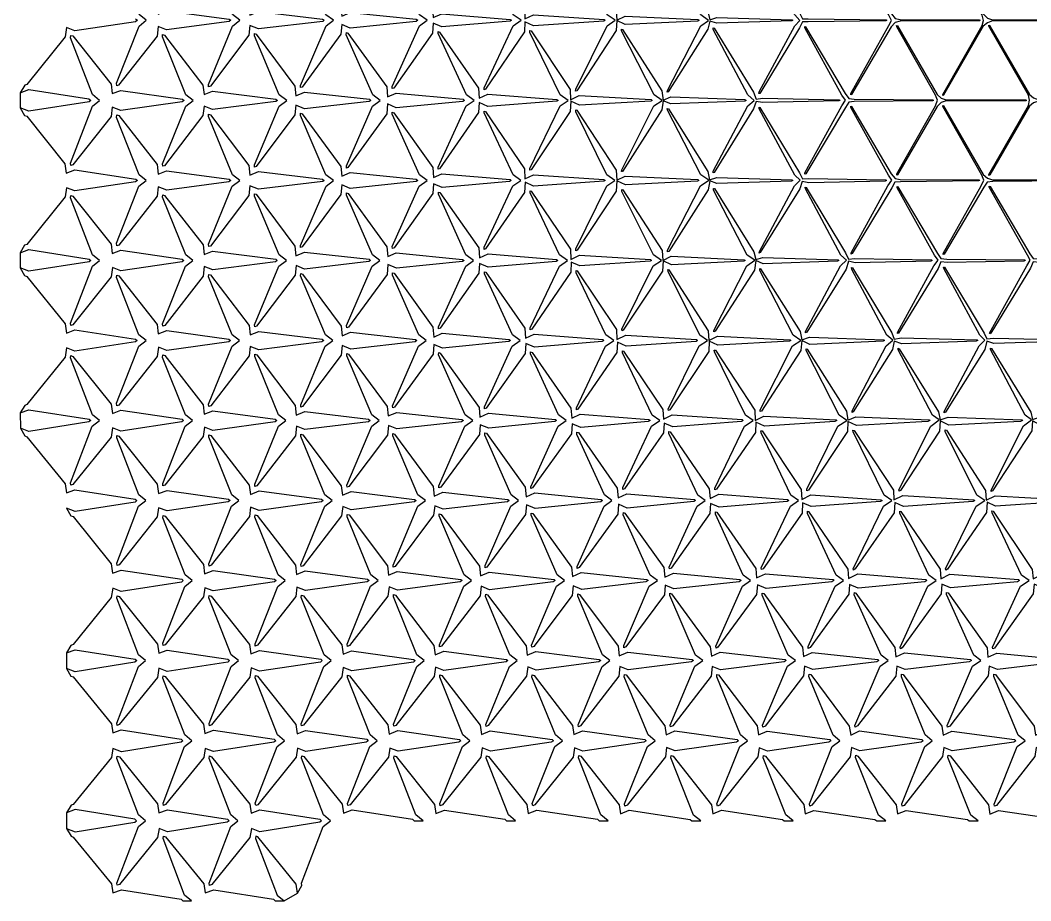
# Model space of a CAD drawing. Extents: x 41 to 151, y 0 to 191.
# Drawn here: x 41.3 to 96, y 0 to 47.6 of the extents above; entities that cross this region are included whole.
import ezdxf

# ---------------------------------------------------------------- set-up
doc = ezdxf.new("R2010")
doc.units = 0
doc.layers.add('DEFAULT', color=18, linetype='CONTINUOUS')

msp = doc.modelspace()

# ---------------------------------------------------------------- linework, layer by layer
at = {"layer": 'DEFAULT'}
for points in [[(73.588, 47.641), (74.034, 47.856), (77.976, 47.673), (78.04, 47.632), (77.977, 47.591), (74.033, 47.408), (73.587, 47.626), (73.543, 47.082), (71.418, 43.824), (71.358, 43.807), (71.363, 43.911), (73.056, 47.335), (73.502, 47.632), (73.058, 47.928), (71.362, 51.355), (71.359, 51.454), (71.422, 51.433), (73.546, 48.188)], [(78.614, 47.667), (78.99, 47.787), (83.062, 47.667), (83.119, 47.632), (83.063, 47.597), (78.99, 47.478), (78.613, 47.594), (78.507, 47.149), (76.373, 43.757), (76.319, 43.74), (76.325, 43.832), (78.139, 47.338), (78.548, 47.631), (78.138, 47.925), (76.325, 51.43), (76.32, 51.521), (76.375, 51.503), (78.509, 48.118)], [(83.633, 47.712), (83.947, 47.718), (88.147, 47.661), (88.199, 47.632), (88.152, 47.602), (83.945, 47.55), (83.633, 47.547), (83.463, 47.232), (81.318, 43.675), (81.277, 43.667), (81.287, 43.755), (83.22, 47.341), (83.497, 47.631), (83.219, 47.922), (81.287, 51.508), (81.279, 51.592), (81.323, 51.58), (83.468, 48.039)], [(88.645, 47.737), (88.92, 47.675), (93.2, 47.658), (93.248, 47.632), (93.207, 47.606), (88.917, 47.594), (88.643, 47.518), (88.433, 47.289), (86.281, 43.619), (86.241, 43.605), (86.247, 43.674), (88.305, 47.344), (88.451, 47.629), (88.301, 47.919), (86.249, 51.584), (86.247, 51.648), (86.292, 51.627), (88.443, 47.992)], [(93.642, 47.752), (93.914, 47.664), (98.213, 47.657), (98.262, 47.632), (98.222, 47.607), (93.909, 47.607), (93.641, 47.502), (93.416, 47.321), (91.26, 43.587), (91.22, 43.568), (91.223, 43.625), (93.357, 47.346), (93.425, 47.629), (93.351, 47.917), (91.226, 51.632), (91.226, 51.684), (91.272, 51.657), (93.426, 47.961)], [(48.762, 47.972), (49.22, 48.15), (52.607, 47.702), (52.697, 47.632), (52.605, 47.562), (49.221, 47.112), (48.762, 47.291), (48.701, 46.78), (46.623, 44.122), (46.521, 44.091), (46.511, 44.224), (47.731, 47.321), (48.122, 47.632), (47.733, 47.942), (46.51, 51.041), (46.521, 51.173), (46.624, 51.141), (48.701, 48.484)], [(53.731, 47.918), (54.192, 48.106), (57.662, 47.697), (57.753, 47.632), (57.67, 47.567), (54.188, 47.163), (53.729, 47.35), (53.675, 46.829), (51.59, 44.074), (51.494, 44.043), (51.485, 44.168), (52.788, 47.324), (53.189, 47.632), (52.789, 47.939), (51.485, 51.096), (51.494, 51.221), (51.59, 51.188), (53.676, 48.436)], [(58.696, 47.856), (59.157, 48.051), (62.731, 47.691), (62.812, 47.632), (62.728, 47.572), (59.159, 47.209), (58.696, 47.407), (58.648, 46.88), (56.554, 44.023), (56.464, 43.992), (56.458, 44.109), (57.849, 47.326), (58.255, 47.632), (57.841, 47.937), (56.461, 51.147), (56.467, 51.267), (56.556, 51.237), (58.65, 48.386)], [(63.655, 47.786), (64.119, 47.991), (67.807, 47.685), (67.883, 47.632), (67.805, 47.578), (64.12, 47.271), (63.655, 47.478), (63.617, 46.941), (61.513, 43.964), (61.434, 43.939), (61.433, 44.057), (62.903, 47.329), (63.325, 47.632), (62.907, 47.934), (61.432, 51.21), (61.434, 51.324), (61.515, 51.297), (63.618, 48.325)], [(68.61, 47.708), (69.076, 47.923), (72.892, 47.679), (72.961, 47.632), (72.889, 47.585), (69.078, 47.338), (68.611, 47.554), (68.584, 47.004), (66.47, 43.901), (66.399, 43.878), (66.4, 43.987), (67.976, 47.332), (68.409, 47.632), (67.978, 47.931), (66.399, 51.278), (66.398, 51.386), (66.47, 51.362), (68.584, 48.259)], [(71.085, 43.335), (71.554, 43.557), (75.437, 43.345), (75.498, 43.302), (75.425, 43.257), (71.56, 43.037), (71.092, 43.256), (71.069, 42.701), (68.952, 39.544), (68.882, 39.52), (68.884, 39.624), (70.511, 43.003), (70.95, 43.302), (70.513, 43.6), (68.883, 46.981), (68.879, 47.089), (68.945, 47.069), (71.064, 43.892)], [(76.1, 43.317), (76.513, 43.492), (80.518, 43.34), (80.577, 43.302), (80.515, 43.263), (76.514, 43.109), (76.098, 43.285), (76.025, 42.786), (73.895, 39.46), (73.84, 39.446), (73.848, 39.548), (75.59, 43.006), (76.047, 43.302), (75.601, 43.596), (73.842, 47.065), (73.838, 47.161), (73.896, 47.142), (76.025, 43.818)], [(81.129, 43.361), (81.463, 43.413), (85.616, 43.333), (85.665, 43.302), (85.609, 43.27), (81.466, 43.185), (81.128, 43.245), (80.99, 42.851), (78.852, 39.396), (78.801, 39.38), (78.808, 39.468), (80.675, 43.009), (81.023, 43.303), (80.678, 43.593), (78.807, 47.138), (78.799, 47.227), (78.848, 47.213), (80.987, 43.746)], [(86.139, 43.402), (86.429, 43.358), (90.683, 43.329), (90.725, 43.302), (90.673, 43.274), (86.434, 43.236), (86.138, 43.208), (85.955, 42.918), (83.807, 39.329), (83.762, 39.311), (83.766, 39.383), (85.764, 43.013), (85.97, 43.305), (85.771, 43.59), (83.763, 47.226), (83.756, 47.302), (83.798, 47.288), (85.947, 43.671)], [(91.144, 43.425), (91.41, 43.328), (95.721, 43.327), (95.761, 43.302), (95.714, 43.276), (91.413, 43.27), (91.143, 43.182), (90.928, 42.969), (88.774, 39.279), (88.733, 39.262), (88.738, 39.326), (90.825, 43.015), (90.937, 43.306), (90.835, 43.588), (88.733, 47.287), (88.728, 47.35), (88.768, 47.334), (90.923, 43.625)], [(96.135, 43.431), (96.415, 43.336), (100.711, 43.327), (100.75, 43.302), (100.701, 43.275), (96.42, 43.259), (96.133, 43.176), (95.921, 42.982), (93.766, 39.266), (93.72, 39.239), (93.72, 39.289), (95.864, 43.016), (95.918, 43.304), (95.871, 43.586), (93.716, 47.321), (93.716, 47.371), (93.759, 47.347), (95.916, 43.611)], [(46.279, 43.671), (46.736, 43.844), (50.076, 43.374), (50.166, 43.302), (50.07, 43.228), (46.739, 42.754), (46.28, 42.93), (46.213, 42.426), (44.14, 39.816), (44.033, 39.78), (44.019, 39.911), (45.214, 42.991), (45.597, 43.302), (45.208, 43.613), (44.021, 46.687), (44.035, 46.819), (44.142, 46.785), (46.214, 44.179)], [(51.246, 43.615), (51.706, 43.798), (55.134, 43.369), (55.223, 43.302), (55.133, 43.234), (51.707, 42.804), (51.246, 42.989), (51.187, 42.476), (49.105, 39.766), (49.008, 39.738), (49, 39.87), (50.255, 42.992), (50.653, 43.302), (50.261, 43.61), (48.998, 46.739), (49.007, 46.867), (49.107, 46.835), (51.188, 44.129)], [(56.212, 43.554), (56.675, 43.749), (60.196, 43.364), (60.277, 43.302), (60.187, 43.239), (56.68, 42.846), (56.218, 43.039), (56.165, 42.518), (54.076, 39.725), (53.982, 39.692), (53.974, 39.813), (55.314, 42.995), (55.72, 43.302), (55.316, 43.608), (53.973, 46.791), (53.979, 46.917), (54.069, 46.888), (56.16, 44.075)], [(61.176, 43.492), (61.639, 43.691), (65.269, 43.358), (65.345, 43.302), (65.26, 43.245), (61.643, 42.905), (61.177, 43.108), (61.134, 42.578), (59.035, 39.665), (58.952, 39.641), (58.951, 39.764), (60.365, 42.997), (60.783, 43.302), (60.374, 43.606), (58.947, 46.848), (58.951, 46.965), (59.036, 46.936), (61.135, 44.027)], [(66.134, 43.419), (66.601, 43.631), (70.344, 43.352), (70.417, 43.302), (70.342, 43.251), (66.602, 42.97), (66.134, 43.184), (66.1, 42.644), (63.991, 39.601), (63.917, 39.58), (63.919, 39.697), (65.434, 43), (65.864, 43.302), (65.442, 43.603), (63.916, 46.913), (63.916, 47.025), (63.992, 47), (66.101, 43.962)], [(63.656, 39.128), (64.119, 39.33), (67.808, 39.025), (67.871, 38.971), (67.777, 38.916), (64.134, 38.589), (63.669, 38.792), (63.628, 38.258), (61.528, 35.325), (61.442, 35.293), (61.436, 35.403), (62.896, 38.668), (63.32, 38.971), (62.905, 39.274), (61.432, 42.548), (61.435, 42.661), (61.518, 42.633), (63.62, 39.669)], [(68.615, 39.056), (69.084, 39.275), (72.877, 39.019), (72.947, 38.971), (72.874, 38.923), (69.085, 38.666), (68.623, 38.873), (68.596, 38.319), (66.487, 35.265), (66.412, 35.24), (66.412, 35.352), (67.95, 38.67), (68.395, 38.971), (67.979, 39.271), (66.398, 42.619), (66.398, 42.725), (66.472, 42.7), (68.585, 39.601)], [(73.591, 38.983), (74.033, 39.193), (77.978, 39.012), (78.029, 38.971), (77.951, 38.929), (74.047, 38.727), (73.58, 38.949), (73.559, 38.391), (71.438, 35.194), (71.369, 35.167), (71.37, 35.264), (73.042, 38.674), (73.486, 38.971), (73.044, 39.269), (71.369, 42.681), (71.363, 42.786), (71.425, 42.769), (73.548, 39.531)], [(78.61, 39.007), (78.994, 39.131), (83.056, 39.007), (83.104, 38.971), (83.036, 38.935), (79.004, 38.796), (78.611, 38.957), (78.526, 38.453), (76.397, 35.133), (76.335, 35.107), (76.336, 35.195), (78.114, 38.677), (78.556, 38.987), (78.14, 39.265), (76.324, 42.772), (76.319, 42.862), (76.374, 42.844), (78.508, 39.456)], [(83.627, 39.053), (83.953, 39.067), (88.135, 39.002), (88.171, 38.971), (88.102, 38.939), (83.97, 38.849), (83.623, 38.914), (83.489, 38.523), (81.35, 35.063), (81.296, 35.04), (81.299, 35.119), (83.195, 38.68), (83.506, 38.981), (83.213, 39.262), (81.29, 42.842), (81.28, 42.931), (81.322, 42.922), (83.466, 39.377)], [(88.64, 39.081), (88.923, 39.018), (93.196, 38.998), (93.22, 38.971), (93.15, 38.942), (88.946, 38.888), (88.63, 38.883), (88.46, 38.578), (86.314, 35.009), (86.266, 34.988), (86.269, 35.059), (88.258, 38.682), (88.466, 38.986), (88.289, 39.259), (86.255, 42.914), (86.247, 42.987), (86.287, 42.975), (88.438, 39.323)], [(93.637, 39.098), (93.915, 39.006), (98.211, 38.997), (98.237, 38.971), (98.171, 38.943), (93.935, 38.905), (93.632, 38.868), (93.444, 38.608), (91.294, 34.98), (91.247, 34.955), (91.248, 35.016), (93.303, 38.684), (93.439, 38.991), (93.347, 39.257), (91.228, 42.968), (91.224, 43.028), (91.264, 43.01), (93.42, 39.288)], [(48.763, 39.314), (49.22, 39.489), (52.608, 39.041), (52.69, 38.971), (52.591, 38.9), (49.228, 38.44), (48.768, 38.62), (48.704, 38.114), (46.627, 35.468), (46.525, 35.436), (46.514, 35.569), (47.726, 38.661), (48.119, 38.971), (47.733, 39.282), (46.51, 42.382), (46.522, 42.511), (46.627, 42.476), (48.703, 39.828)], [(53.732, 39.26), (54.195, 39.449), (57.658, 39.037), (57.75, 38.971), (57.668, 38.907), (54.189, 38.502), (53.731, 38.684), (53.679, 38.161), (51.595, 35.421), (51.499, 35.392), (51.492, 35.521), (52.774, 38.663), (53.181, 38.971), (52.79, 39.279), (51.484, 42.437), (51.493, 42.561), (51.591, 42.528), (53.676, 39.775)], [(58.698, 39.2), (59.158, 39.392), (62.73, 39.031), (62.808, 38.971), (62.721, 38.911), (59.163, 38.543), (58.701, 38.737), (58.654, 38.21), (56.561, 35.373), (56.467, 35.337), (56.459, 35.451), (57.847, 38.666), (58.252, 38.971), (57.838, 39.277), (56.463, 42.483), (56.469, 42.603), (56.56, 42.572), (58.653, 39.731)], [(61.185, 34.848), (61.652, 35.052), (65.242, 34.7), (65.322, 34.641), (65.238, 34.583), (61.654, 34.227), (61.194, 34.418), (61.151, 33.885), (59.058, 31.038), (58.967, 31.005), (58.96, 31.123), (60.345, 34.336), (60.765, 34.641), (60.363, 34.946), (58.952, 38.177), (58.955, 38.297), (59.04, 38.27), (61.138, 35.372)], [(66.149, 34.786), (66.615, 34.994), (70.315, 34.694), (70.388, 34.641), (70.307, 34.588), (66.619, 34.282), (66.156, 34.485), (66.12, 33.945), (64.017, 30.979), (63.933, 30.947), (63.929, 31.057), (65.413, 34.339), (65.837, 34.641), (65.417, 34.944), (63.927, 38.229), (63.929, 38.343), (64.008, 38.316), (66.113, 35.325)], [(71.099, 34.699), (71.572, 34.925), (75.401, 34.688), (75.463, 34.641), (75.385, 34.594), (71.58, 34.345), (71.116, 34.554), (71.09, 34.001), (68.979, 30.923), (68.902, 30.893), (68.899, 30.995), (70.478, 34.341), (70.915, 34.641), (70.486, 34.941), (68.895, 38.295), (68.889, 38.411), (68.953, 38.397), (71.07, 35.244)], [(76.082, 34.643), (76.535, 34.866), (80.474, 34.682), (80.532, 34.641), (80.46, 34.599), (76.542, 34.404), (76.085, 34.62), (76.057, 34.064), (73.936, 30.861), (73.866, 30.831), (73.865, 30.924), (75.552, 34.344), (76.005, 34.641), (75.567, 34.938), (73.858, 38.372), (73.852, 38.476), (73.91, 38.46), (76.037, 35.18)], [(81.106, 34.688), (81.492, 34.799), (85.558, 34.677), (85.599, 34.641), (85.523, 34.604), (81.51, 34.455), (81.108, 34.635), (81.033, 34.111), (78.905, 30.815), (78.836, 30.779), (78.832, 30.857), (80.623, 34.347), (81.054, 34.649), (80.636, 34.935), (78.826, 38.439), (78.815, 38.539), (78.863, 38.531), (80.999, 35.108)], [(86.122, 34.72), (86.46, 34.747), (90.623, 34.672), (90.658, 34.641), (90.588, 34.608), (86.477, 34.507), (86.123, 34.597), (86.001, 34.171), (83.865, 30.755), (83.805, 30.726), (83.805, 30.8), (85.682, 34.35), (86.009, 34.659), (85.716, 34.932), (83.789, 38.514), (83.781, 38.599), (83.826, 38.586), (85.969, 35.052)], [(91.128, 34.741), (91.441, 34.718), (95.658, 34.67), (95.689, 34.641), (95.619, 34.61), (91.461, 34.533), (91.126, 34.573), (90.979, 34.212), (88.838, 30.714), (88.779, 30.681), (88.776, 30.742), (90.744, 34.352), (90.973, 34.657), (90.777, 34.929), (88.76, 38.572), (88.755, 38.643), (88.799, 38.626), (90.948, 35.012)], [(96.118, 34.75), (96.447, 34.726), (100.648, 34.671), (100.681, 34.641), (100.611, 34.609), (96.466, 34.526), (96.118, 34.568), (95.974, 34.221), (93.832, 30.705), (93.769, 30.664), (93.762, 30.713), (95.774, 34.353), (95.956, 34.658), (95.811, 34.928), (93.744, 38.604), (93.742, 38.666), (93.788, 38.643), (95.939, 34.995)], [(46.283, 35.017), (46.739, 35.189), (50.069, 34.714), (50.159, 34.641), (50.061, 34.567), (46.743, 34.087), (46.285, 34.261), (46.217, 33.758), (44.145, 31.163), (44.036, 31.125), (44.02, 31.254), (45.21, 34.33), (45.597, 34.641), (45.211, 34.952), (44.02, 38.029), (44.035, 38.158), (44.145, 38.12), (46.217, 35.524)], [(51.253, 34.965), (51.711, 35.144), (55.126, 34.709), (55.212, 34.641), (55.119, 34.573), (51.714, 34.133), (51.256, 34.311), (51.197, 33.797), (49.118, 31.125), (49.016, 31.09), (49.004, 31.218), (50.247, 34.332), (50.644, 34.641), (50.255, 34.951), (49.001, 38.072), (49.012, 38.198), (49.115, 38.162), (51.194, 35.481)], [(56.215, 34.9), (56.681, 35.098), (60.185, 34.704), (60.261, 34.641), (60.165, 34.576), (56.691, 34.169), (56.228, 34.36), (56.172, 33.844), (54.086, 31.078), (53.989, 31.044), (53.979, 31.165), (55.301, 34.334), (55.707, 34.641), (55.308, 34.948), (53.977, 38.123), (53.981, 38.252), (54.071, 38.226), (56.161, 35.416)], [(58.714, 30.569), (59.178, 30.763), (62.69, 30.374), (62.77, 30.311), (62.679, 30.247), (59.184, 29.85), (58.723, 30.038), (58.671, 29.517), (56.584, 26.745), (56.487, 26.71), (56.477, 26.829), (57.807, 30.004), (58.22, 30.311), (57.822, 30.617), (56.47, 33.807), (56.478, 33.927), (56.572, 33.894), (58.662, 31.088)], [(63.675, 30.5), (64.142, 30.706), (67.762, 30.368), (67.835, 30.311), (67.745, 30.253), (64.15, 29.903), (63.689, 30.097), (63.646, 29.564), (61.551, 26.698), (61.461, 26.665), (61.454, 26.781), (62.857, 30.006), (63.276, 30.311), (62.868, 30.616), (61.449, 33.852), (61.45, 33.976), (61.531, 33.954), (63.63, 31.028)], [(68.637, 30.435), (69.108, 30.653), (72.829, 30.363), (72.888, 30.311), (72.795, 30.257), (69.126, 29.942), (68.66, 30.147), (68.621, 29.611), (66.519, 26.652), (66.432, 26.616), (66.426, 26.721), (67.92, 30.009), (68.352, 30.311), (67.936, 30.613), (66.418, 33.917), (66.417, 34.033), (66.491, 34.011), (68.6, 30.97)], [(73.595, 30.362), (74.07, 30.592), (77.905, 30.357), (77.96, 30.311), (77.874, 30.263), (74.085, 30.006), (73.62, 30.217), (73.592, 29.667), (71.481, 26.597), (71.405, 26.569), (71.404, 26.676), (72.966, 30.011), (73.416, 30.311), (72.999, 30.61), (71.389, 33.978), (71.384, 34.091), (71.447, 34.075), (73.566, 30.905)], [(78.57, 30.317), (79.042, 30.548), (82.96, 30.353), (83.011, 30.311), (82.93, 30.267), (79.057, 30.05), (78.591, 30.268), (78.569, 29.71), (76.452, 26.554), (76.375, 26.517), (76.37, 26.604), (78.041, 30.014), (78.501, 30.311), (78.07, 30.607), (76.357, 34.046), (76.349, 34.151), (76.405, 34.138), (78.533, 30.842)], [(83.594, 30.351), (84.006, 30.49), (88.032, 30.348), (88.073, 30.311), (87.992, 30.271), (84.026, 30.1), (83.591, 30.308), (83.535, 29.776), (81.408, 26.489), (81.344, 26.463), (81.346, 26.554), (83.094, 30.016), (83.552, 30.318), (83.123, 30.605), (81.332, 34.096), (81.322, 34.198), (81.37, 34.19), (83.505, 30.789)], [(88.603, 30.383), (88.981, 30.451), (93.081, 30.345), (93.114, 30.311), (93.033, 30.274), (89.005, 30.133), (88.599, 30.279), (88.512, 29.82), (86.379, 26.446), (86.318, 26.418), (86.318, 26.498), (88.153, 30.018), (88.526, 30.332), (88.191, 30.603), (86.301, 34.16), (86.29, 34.252), (86.334, 34.244), (88.476, 30.734)], [(93.601, 30.398), (93.975, 30.442), (98.091, 30.344), (98.126, 30.311), (98.048, 30.275), (93.997, 30.145), (93.604, 30.271), (93.505, 29.833), (91.37, 26.433), (91.305, 26.395), (91.3, 26.461), (93.192, 30.02), (93.5, 30.335), (93.237, 30.601), (91.279, 34.204), (91.272, 34.284), (91.316, 34.27), (93.462, 30.708)], [(48.772, 30.669), (49.231, 30.847), (52.585, 30.383), (52.676, 30.311), (52.582, 30.239), (49.233, 29.773), (48.775, 29.949), (48.71, 29.441), (46.636, 26.82), (46.53, 26.785), (46.517, 26.915), (47.719, 30), (48.111, 30.311), (47.726, 30.622), (46.514, 33.714), (46.526, 33.843), (46.632, 33.808), (48.707, 31.175)], [(53.741, 30.614), (54.203, 30.802), (57.642, 30.378), (57.723, 30.311), (57.626, 30.243), (54.211, 29.808), (53.75, 29.992), (53.69, 29.48), (51.609, 26.782), (51.507, 26.745), (51.495, 26.869), (52.767, 30.002), (53.164, 30.311), (52.769, 30.62), (51.494, 33.756), (51.502, 33.886), (51.599, 33.856), (53.682, 31.127)], [(56.238, 26.279), (56.701, 26.469), (60.145, 26.048), (60.23, 25.981), (60.138, 25.914), (56.704, 25.488), (56.245, 25.67), (56.188, 25.154), (54.106, 22.447), (54.004, 22.41), (53.992, 22.531), (55.274, 25.673), (55.677, 25.981), (55.284, 26.289), (53.987, 29.44), (53.997, 29.564), (54.095, 29.531), (56.179, 26.791)], [(61.208, 26.227), (61.672, 26.424), (65.202, 26.043), (65.28, 25.981), (65.187, 25.918), (61.68, 25.526), (61.221, 25.712), (61.171, 25.187), (59.084, 22.415), (58.984, 22.375), (58.971, 22.488), (60.319, 25.675), (60.728, 25.981), (60.325, 26.287), (58.969, 29.48), (58.974, 29.604), (59.064, 29.575), (61.156, 26.747)], [(66.174, 26.168), (66.644, 26.379), (70.258, 26.038), (70.328, 25.981), (70.234, 25.922), (66.656, 25.564), (66.196, 25.756), (66.151, 25.225), (64.058, 22.378), (63.962, 22.336), (63.951, 22.443), (65.365, 25.677), (65.787, 25.981), (65.379, 26.285), (63.944, 29.532), (63.945, 29.654), (64.026, 29.63), (66.127, 26.691)], [(71.142, 26.113), (71.61, 26.326), (75.325, 26.033), (75.382, 25.981), (75.285, 25.926), (71.63, 25.604), (71.169, 25.802), (71.131, 25.263), (69.031, 22.34), (68.94, 22.299), (68.93, 22.4), (70.409, 25.678), (70.843, 25.981), (70.432, 26.283), (68.92, 29.583), (68.921, 29.696), (68.998, 29.67), (71.105, 26.65)], [(76.106, 26.051), (76.584, 26.285), (80.376, 26.029), (80.425, 25.981), (80.326, 25.929), (76.61, 25.637), (76.143, 25.847), (76.107, 25.308), (74.001, 22.295), (73.916, 22.257), (73.909, 22.355), (75.457, 25.68), (75.908, 25.981), (75.495, 26.28), (73.891, 29.644), (73.887, 29.755), (73.953, 29.736), (76.07, 26.584)], [(81.075, 25.99), (81.545, 26.222), (85.455, 26.023), (85.488, 25.981), (85.386, 25.934), (81.579, 25.685), (81.116, 25.894), (81.09, 25.34), (78.979, 22.263), (78.897, 22.225), (78.891, 22.317), (80.496, 25.682), (80.959, 25.981), (80.544, 26.278), (78.869, 29.69), (78.862, 29.797), (78.922, 29.782), (81.046, 26.537)], [(86.089, 26.005), (86.518, 26.18), (90.507, 26.02), (90.528, 25.981), (90.419, 25.936), (86.562, 25.712), (86.093, 25.933), (86.069, 25.381), (83.951, 22.223), (83.872, 22.182), (83.865, 22.263), (85.552, 25.684), (86.029, 25.985), (85.618, 26.275), (83.835, 29.761), (83.83, 29.854), (83.887, 29.834), (86.018, 26.485)], [(91.086, 26.026), (91.51, 26.168), (95.522, 26.019), (95.541, 25.981), (95.433, 25.937), (91.556, 25.723), (91.08, 25.956), (91.054, 25.409), (88.932, 22.195), (88.857, 22.155), (88.85, 22.233), (90.584, 25.685), (91.031, 26.013), (90.667, 26.273), (88.812, 29.808), (88.809, 29.891), (88.864, 29.868), (91, 26.451)], [(96.077, 26.034), (96.514, 26.173), (100.515, 26.019), (100.535, 25.981), (100.427, 25.937), (96.558, 25.718), (96.078, 25.959), (96.048, 25.42), (93.925, 22.184), (93.851, 22.144), (93.844, 22.221), (95.597, 25.686), (96.034, 26.021), (95.682, 26.273), (93.805, 29.822), (93.802, 29.903), (93.856, 29.881), (95.994, 26.438)], [(46.289, 26.368), (46.747, 26.541), (50.054, 26.056), (50.143, 25.981), (50.043, 25.905), (46.752, 25.412), (46.295, 25.584), (46.224, 25.084), (44.155, 22.517), (44.042, 22.476), (44.024, 22.602), (45.201, 25.669), (45.59, 25.981), (45.209, 26.292), (44.021, 29.367), (44.038, 29.494), (44.149, 29.454), (46.22, 26.87)], [(51.262, 26.321), (51.724, 26.504), (55.1, 26.051), (55.187, 25.981), (55.09, 25.91), (51.729, 25.45), (51.27, 25.627), (51.206, 25.118), (49.131, 22.483), (49.025, 22.446), (49.012, 22.575), (50.23, 25.671), (50.626, 25.981), (50.24, 26.291), (49.007, 29.397), (49.018, 29.528), (49.12, 29.495), (51.198, 26.828)], [(48.783, 22.028), (49.243, 22.204), (52.563, 21.725), (52.652, 21.651), (52.554, 21.576), (49.247, 21.091), (48.788, 21.266), (48.718, 20.766), (46.647, 18.174), (46.537, 18.137), (46.522, 18.267), (47.706, 21.34), (48.094, 21.651), (47.71, 21.962), (46.521, 25.038), (46.535, 25.169), (46.643, 25.133), (48.715, 22.53)], [(53.758, 21.985), (54.221, 22.17), (57.606, 21.721), (57.691, 21.651), (57.595, 21.58), (54.226, 21.123), (53.768, 21.301), (53.704, 20.792), (51.629, 18.149), (51.521, 18.11), (51.507, 18.234), (52.74, 21.341), (53.136, 21.651), (52.748, 21.96), (51.503, 25.075), (51.514, 25.205), (51.615, 25.172), (53.694, 22.491)], [(58.734, 21.943), (59.201, 22.139), (62.645, 21.717), (62.727, 21.651), (62.631, 21.583), (59.208, 21.152), (58.749, 21.333), (58.691, 20.818), (56.61, 18.123), (56.505, 18.081), (56.49, 18.197), (57.778, 21.343), (58.183, 21.651), (57.789, 21.959), (56.485, 25.115), (56.493, 25.242), (56.588, 25.211), (58.674, 22.451)], [(63.708, 21.898), (64.178, 22.103), (67.69, 21.714), (67.764, 21.651), (67.665, 21.586), (64.191, 21.178), (63.728, 21.371), (63.671, 20.856), (61.584, 18.086), (61.486, 18.048), (61.475, 18.164), (62.812, 21.344), (63.224, 21.651), (62.825, 21.957), (61.469, 25.15), (61.472, 25.277), (61.56, 25.252), (63.652, 22.41)], [(68.683, 21.854), (69.155, 22.066), (72.736, 21.71), (72.81, 21.651), (72.719, 21.591), (69.164, 21.222), (68.7, 21.418), (68.652, 20.893), (66.559, 18.049), (66.467, 18.016), (66.46, 18.134), (67.844, 21.345), (68.268, 21.651), (67.868, 21.955), (66.449, 25.192), (66.451, 25.314), (66.533, 25.291), (68.632, 22.371)], [(73.654, 21.804), (74.128, 22.024), (77.79, 21.706), (77.851, 21.651), (77.753, 21.593), (74.147, 21.248), (73.683, 21.448), (73.639, 20.918), (71.542, 18.025), (71.448, 17.982), (71.437, 18.084), (72.895, 21.348), (73.323, 21.651), (72.911, 21.953), (71.429, 25.233), (71.428, 25.353), (71.504, 25.332), (73.61, 22.328)], [(78.632, 21.766), (79.108, 21.993), (82.829, 21.703), (82.894, 21.651), (82.807, 21.598), (79.119, 21.292), (78.66, 21.488), (78.626, 20.943), (76.525, 18), (76.433, 17.957), (76.422, 18.054), (77.927, 21.349), (78.371, 21.651), (77.962, 21.951), (76.406, 25.282), (76.406, 25.391), (76.481, 25.366), (78.592, 22.294)], [(83.603, 21.715), (84.084, 21.954), (87.877, 21.699), (87.939, 21.651), (87.855, 21.601), (84.095, 21.33), (83.635, 21.531), (83.608, 20.977), (81.501, 17.966), (81.411, 17.918), (81.399, 18.004), (82.978, 21.351), (83.422, 21.651), (82.998, 21.95), (81.39, 25.317), (81.383, 25.431), (81.447, 25.416), (83.565, 22.244)], [(88.584, 21.683), (89.067, 21.927), (92.911, 21.696), (92.958, 21.651), (92.862, 21.602), (89.091, 21.336), (88.629, 21.541), (88.601, 20.99), (86.493, 17.953), (86.396, 17.893), (86.378, 17.961), (88.023, 21.353), (88.475, 21.651), (88.045, 21.948), (86.368, 25.361), (86.364, 25.464), (86.428, 25.444), (88.551, 22.216)], [(93.577, 21.67), (94.06, 21.916), (97.924, 21.695), (97.971, 21.651), (97.879, 21.603), (94.083, 21.35), (93.62, 21.557), (93.594, 21.003), (91.483, 17.94), (91.391, 17.884), (91.375, 17.955), (93.03, 21.353), (93.498, 21.651), (93.077, 21.947), (91.354, 25.392), (91.353, 25.483), (91.42, 25.455), (93.545, 22.204)], [(51.279, 17.69), (51.74, 17.87), (55.067, 17.394), (55.157, 17.321), (55.059, 17.247), (51.745, 16.764), (51.287, 16.938), (51.218, 16.435), (49.147, 13.845), (49.036, 13.805), (49.02, 13.932), (50.212, 17.01), (50.605, 17.321), (50.223, 17.631), (49.015, 20.721), (49.029, 20.849), (49.136, 20.812), (51.21, 18.191)], [(56.259, 17.656), (56.724, 17.845), (60.099, 17.391), (60.18, 17.321), (60.077, 17.248), (56.735, 16.779), (56.274, 16.959), (56.207, 16.457), (54.132, 13.823), (54.022, 13.78), (54.005, 13.9), (55.244, 17.011), (55.642, 17.321), (55.253, 17.63), (54.001, 20.749), (54.012, 20.878), (54.113, 20.845), (56.193, 18.157)], [(61.237, 17.617), (61.702, 17.81), (65.144, 17.387), (65.219, 17.321), (65.116, 17.252), (61.716, 16.81), (61.257, 16.99), (61.196, 16.478), (59.117, 13.803), (59.012, 13.763), (58.997, 13.883), (60.262, 17.012), (60.669, 17.321), (60.282, 17.629), (58.988, 20.778), (58.996, 20.906), (59.092, 20.875), (61.177, 18.127)], [(66.215, 17.58), (66.679, 17.775), (70.188, 17.384), (70.251, 17.321), (70.141, 17.254), (66.703, 16.83), (66.241, 17.017), (66.183, 16.503), (64.1, 13.778), (63.995, 13.735), (63.981, 13.848), (65.298, 17.013), (65.715, 17.321), (65.324, 17.627), (63.969, 20.819), (63.978, 20.937), (64.073, 20.903), (66.162, 18.099)], [(71.192, 17.54), (71.664, 17.751), (75.218, 17.381), (75.276, 17.321), (75.163, 17.256), (71.692, 16.847), (71.229, 17.037), (71.173, 16.521), (69.087, 13.76), (68.984, 13.716), (68.97, 13.825), (70.322, 17.014), (70.754, 17.321), (70.366, 17.625), (68.95, 20.859), (68.955, 20.977), (69.041, 20.948), (71.138, 18.053)], [(76.175, 17.509), (76.649, 17.727), (80.248, 17.379), (80.307, 17.321), (80.201, 17.259), (76.673, 16.877), (76.21, 17.072), (76.159, 16.549), (74.068, 13.732), (73.971, 13.693), (73.961, 13.805), (75.343, 17.015), (75.782, 17.321), (75.394, 17.624), (73.937, 20.886), (73.94, 21.003), (74.022, 20.975), (76.124, 18.025)], [(81.148, 17.464), (81.628, 17.694), (85.289, 17.375), (85.334, 17.321), (85.218, 17.26), (81.664, 16.891), (81.201, 17.087), (81.152, 16.562), (79.06, 13.72), (78.959, 13.672), (78.945, 13.77), (80.378, 17.017), (80.82, 17.321), (80.422, 17.623), (78.924, 20.914), (78.92, 21.037), (78.991, 21.02), (81.1, 17.98)], [(86.131, 17.434), (86.621, 17.682), (90.304, 17.374), (90.355, 17.321), (90.248, 17.263), (86.649, 16.914), (86.185, 17.114), (86.141, 16.584), (84.044, 13.698), (83.949, 13.654), (83.937, 13.755), (85.394, 17.018), (85.852, 17.321), (85.461, 17.621), (83.907, 20.951), (83.9, 21.072), (83.964, 21.06), (86.079, 17.939)], [(91.125, 17.423), (91.612, 17.669), (95.321, 17.373), (95.369, 17.321), (95.262, 17.264), (91.642, 16.926), (91.177, 17.128), (91.134, 16.597), (89.035, 13.685), (88.938, 13.636), (88.925, 13.728), (90.422, 17.019), (90.876, 17.321), (90.476, 17.621), (88.9, 20.965), (88.895, 21.081), (88.96, 21.066), (91.076, 17.933)], [(96.121, 17.417), (96.615, 17.673), (100.315, 17.373), (100.365, 17.321), (100.257, 17.264), (96.644, 16.922), (96.174, 17.134), (96.126, 16.612), (94.025, 13.671), (93.931, 13.623), (93.919, 13.715), (95.435, 17.019), (95.893, 17.321), (95.491, 17.62), (93.893, 20.98), (93.887, 21.095), (93.95, 21.08), (96.068, 17.919)], [(48.796, 13.39), (49.256, 13.566), (52.535, 13.067), (52.628, 12.991), (52.529, 12.914), (49.259, 12.411), (48.801, 12.583), (48.728, 12.087), (46.66, 9.533), (46.545, 9.491), (46.527, 9.617), (47.696, 12.679), (48.083, 12.991), (47.701, 13.302), (46.524, 16.369), (46.541, 16.497), (46.654, 16.457), (48.723, 13.886)], [(53.779, 13.361), (54.243, 13.545), (57.561, 13.065), (57.648, 12.991), (57.546, 12.915), (54.251, 12.424), (53.79, 12.603), (53.718, 12.106), (51.646, 9.514), (51.534, 9.472), (51.517, 9.597), (52.717, 12.68), (53.108, 12.991), (52.722, 13.301), (51.515, 16.39), (51.528, 16.52), (51.634, 16.486), (53.708, 13.857)], [(58.767, 13.34), (59.231, 13.525), (62.586, 13.062), (62.673, 12.991), (62.575, 12.918), (59.236, 12.447), (58.777, 12.625), (58.71, 12.122), (56.635, 9.498), (56.526, 9.458), (56.51, 9.581), (57.733, 12.68), (58.132, 12.991), (57.747, 13.3), (56.504, 16.414), (56.517, 16.539), (56.623, 16.501), (58.7, 13.842)], [(63.748, 13.307), (64.215, 13.501), (67.617, 13.06), (67.696, 12.991), (67.593, 12.92), (64.227, 12.462), (63.767, 12.641), (63.703, 12.134), (61.627, 9.486), (61.516, 9.44), (61.498, 9.555), (62.76, 12.682), (63.161, 12.991), (62.771, 13.299), (61.493, 16.437), (61.502, 16.564), (61.6, 16.533), (63.683, 13.809)], [(68.735, 13.285), (69.204, 13.484), (72.639, 13.058), (72.712, 12.991), (72.605, 12.921), (69.221, 12.471), (68.761, 12.653), (68.698, 12.145), (66.619, 9.476), (66.508, 9.427), (66.49, 9.538), (67.777, 12.682), (68.188, 12.991), (67.799, 13.298), (66.48, 16.465), (66.489, 16.587), (66.586, 16.553), (68.672, 13.788)], [(73.72, 13.258), (74.187, 13.457), (77.672, 13.055), (77.74, 12.991), (77.632, 12.923), (74.208, 12.492), (73.75, 12.671), (73.693, 12.154), (71.613, 9.467), (71.503, 9.418), (71.485, 9.527), (72.788, 12.683), (73.207, 12.991), (72.819, 13.297), (71.471, 16.484), (71.479, 16.605), (71.573, 16.572), (73.663, 13.77)], [(78.705, 13.233), (79.18, 13.445), (82.687, 13.054), (82.751, 12.991), (82.64, 12.924), (79.203, 12.499), (78.748, 12.675), (78.693, 12.153), (76.613, 9.467), (76.497, 9.408), (76.474, 9.503), (77.813, 12.684), (78.24, 12.991), (77.851, 13.296), (76.457, 16.515), (76.462, 16.634), (76.551, 16.603), (78.646, 13.738)], [(83.693, 13.212), (84.166, 13.424), (87.714, 13.051), (87.771, 12.991), (87.658, 12.925), (84.195, 12.513), (83.739, 12.69), (83.687, 12.165), (81.605, 9.455), (81.492, 9.398), (81.47, 9.495), (82.821, 12.684), (83.253, 12.991), (82.865, 13.295), (81.451, 16.528), (81.455, 16.646), (81.542, 16.617), (83.639, 13.724)], [(88.681, 13.19), (89.158, 13.411), (92.73, 13.05), (92.778, 12.991), (92.655, 12.925), (89.196, 12.511), (88.743, 12.684), (88.691, 12.157), (86.611, 9.464), (86.49, 9.395), (86.463, 9.48), (87.837, 12.685), (88.277, 12.991), (87.89, 13.294), (86.439, 16.553), (86.442, 16.669), (86.525, 16.641), (88.626, 13.699)], [(93.672, 13.175), (94.15, 13.398), (97.747, 13.049), (97.786, 12.991), (97.656, 12.925), (94.196, 12.511), (93.738, 12.693), (93.684, 12.172), (91.601, 9.449), (91.486, 9.389), (91.464, 9.482), (92.835, 12.685), (93.284, 12.991), (92.905, 13.293), (91.432, 16.567), (91.435, 16.681), (91.517, 16.653), (93.62, 13.687)], [(51.294, 9.056), (51.756, 9.234), (55.037, 8.737), (55.123, 8.661), (55.018, 8.583), (51.765, 8.072), (51.305, 8.246), (51.23, 7.753), (49.163, 5.206), (49.046, 5.163), (49.027, 5.287), (50.196, 8.349), (50.583, 8.661), (50.202, 8.972), (49.024, 12.04), (49.04, 12.169), (49.151, 12.131), (51.221, 9.551)], [(56.285, 9.039), (56.746, 9.22), (60.055, 8.735), (60.136, 8.661), (60.028, 8.583), (56.76, 8.08), (56.299, 8.256), (56.225, 7.763), (54.156, 5.197), (54.041, 5.153), (54.022, 5.277), (55.206, 8.349), (55.602, 8.661), (55.224, 8.971), (54.014, 12.061), (54.03, 12.186), (54.141, 12.145), (56.214, 9.537)], [(61.272, 9.018), (61.739, 9.208), (65.07, 8.734), (65.149, 8.661), (65.039, 8.585), (61.754, 8.089), (61.295, 8.264), (61.222, 7.767), (59.153, 5.193), (59.037, 5.147), (59.018, 5.268), (60.215, 8.35), (60.618, 8.661), (60.241, 8.97), (59.006, 12.078), (59.019, 12.205), (59.124, 12.169), (61.201, 9.513)], [(66.264, 9.004), (66.732, 9.198), (70.083, 8.732), (70.156, 8.661), (70.041, 8.585), (66.754, 8.09), (66.293, 8.266), (66.221, 7.769), (64.151, 5.19), (64.034, 5.141), (64.013, 5.257), (65.226, 8.35), (65.633, 8.661), (65.256, 8.97), (64, 12.092), (64.011, 12.219), (64.113, 12.184), (66.193, 9.498)], [(71.258, 8.993), (71.727, 9.189), (75.093, 8.732), (75.167, 8.661), (75.055, 8.586), (71.746, 8.101), (71.288, 8.276), (71.218, 7.775), (69.147, 5.185), (69.032, 5.138), (69.013, 5.256), (70.228, 8.35), (70.64, 8.661), (70.267, 8.969), (68.995, 12.104), (69.006, 12.229), (69.107, 12.194), (71.188, 9.488)], [(76.25, 8.98), (76.727, 9.189), (80.093, 8.732), (80.17, 8.661), (80.062, 8.587), (76.743, 8.107), (76.282, 8.286), (76.213, 7.786), (74.14, 5.174), (74.026, 5.127), (74.007, 5.243), (75.241, 8.351), (75.654, 8.661), (75.277, 8.969), (73.99, 12.113), (73.997, 12.244), (74.091, 12.216), (76.176, 9.466)], [(81.244, 8.969), (81.72, 9.178), (85.108, 8.73), (85.174, 8.661), (85.055, 8.586), (81.746, 8.101), (81.285, 8.281), (81.214, 7.784), (79.141, 5.176), (79.025, 5.125), (79.004, 5.237), (80.247, 8.351), (80.658, 8.661), (80.277, 8.969), (78.99, 12.113), (78.995, 12.247), (79.086, 12.223), (81.173, 9.459)], [(86.242, 8.966), (86.725, 9.186), (90.098, 8.731), (90.172, 8.661), (90.062, 8.587), (86.743, 8.107), (86.28, 8.29), (86.209, 7.793), (84.135, 5.167), (84.024, 5.123), (84.007, 5.243), (85.241, 8.351), (85.662, 8.661), (85.29, 8.968), (83.984, 12.126), (83.988, 12.26), (84.076, 12.237), (86.165, 9.444)], [(91.238, 8.959), (91.716, 9.172), (95.116, 8.73), (95.186, 8.661), (95.073, 8.588), (91.738, 8.115), (91.275, 8.298), (91.207, 7.798), (89.131, 5.162), (89.021, 5.118), (89.004, 5.237), (90.247, 8.351), (90.66, 8.661), (90.281, 8.969), (88.989, 12.117), (88.991, 12.255), (89.078, 12.235), (91.166, 9.446)], [(96.238, 8.959), (96.717, 9.174), (100.113, 8.73), (100.185, 8.661), (100.073, 8.588), (96.738, 8.115), (96.274, 8.3), (96.205, 7.801), (94.129, 5.159), (94.017, 5.112), (93.999, 5.227), (95.258, 8.351), (95.676, 8.661), (95.298, 8.968), (93.981, 12.133), (93.986, 12.262), (94.077, 12.236), (96.166, 9.446)], [(48.808, 4.751), (49.27, 4.926), (52.509, 4.409), (52.604, 4.33), (52.506, 4.251), (49.271, 3.732), (48.81, 3.907), (48.733, 3.417), (46.666, 0.882), (46.549, 0.837), (46.529, 0.962), (47.691, 4.018), (48.074, 4.33), (47.692, 4.642), (46.529, 7.7), (46.548, 7.826), (46.664, 7.783), (48.731, 5.24)], [(53.802, 4.74), (54.264, 4.917), (57.521, 4.408), (57.612, 4.33), (57.51, 4.252), (54.269, 3.736), (53.808, 3.911), (53.73, 3.421), (51.663, 0.878), (51.547, 0.834), (51.527, 0.958), (52.695, 4.019), (53.08, 4.33), (52.698, 4.642), (51.526, 7.706), (51.544, 7.833), (51.657, 7.792), (53.726, 5.23)]]:
    msp.add_lwpolyline(points, close=True, dxfattribs=at)
for points in [[(47.546, 47.707), (47.64, 47.632), (47.544, 47.556), (44.252, 47.064), (43.795, 47.235), (43.725, 46.733), (41.656, 44.169), (41.541, 44.124), (41.302, 43.71), (41.298, 42.899), (41.538, 42.484), (41.653, 42.44), (43.722, 39.865), (43.792, 39.364), (44.25, 39.537), (47.547, 39.047), (47.638, 38.971), (47.538, 38.895), (44.255, 38.399), (43.796, 38.573), (43.724, 38.075), (41.654, 35.506), (41.539, 35.461), (41.3, 35.047), (41.3, 34.235), (41.539, 33.821), (41.655, 33.776), (43.724, 31.208), (43.796, 30.71), (44.255, 30.883), (47.538, 30.387), (47.63, 30.311), (47.531, 30.234), (44.258, 29.733), (43.798, 29.908), (43.725, 29.413), (41.656, 26.847), (41.54, 26.803), (41.301, 26.389), (41.306, 25.566), (41.544, 25.153), (41.66, 25.108), (43.728, 22.555), (43.803, 22.062), (44.263, 22.237), (47.521, 21.729), (47.616, 21.651), (47.518, 21.573), (44.265, 21.062), (43.803, 21.241), (44.041, 20.827), (44.157, 20.782), (46.226, 18.221), (46.298, 17.722), (46.756, 17.895), (50.036, 17.397), (50.126, 17.321), (50.024, 17.243), (46.762, 16.737), (46.302, 16.911), (46.228, 16.416), (44.16, 13.864), (44.044, 13.819), (43.806, 13.406), (43.808, 12.57), (44.046, 12.158), (44.163, 12.113), (46.23, 9.569), (46.307, 9.078), (46.768, 9.253), (50.013, 8.739), (50.107, 8.661), (50.006, 8.581), (46.771, 8.063), (46.31, 8.237), (46.232, 7.748), (44.166, 5.212), (44.049, 5.167), (43.811, 4.755), (43.812, 3.904), (44.274, 3.728), (47.501, 4.251), (47.599, 4.33), (47.502, 4.41), (44.273, 4.931), (43.811, 4.755)], [(41.302, 43.71), (41.764, 43.889), (45.02, 43.379), (45.119, 43.302), (45.026, 43.224), (41.761, 42.719), (41.298, 42.899)], [(41.3, 35.047), (41.763, 35.226), (45.023, 34.719), (45.119, 34.641), (45.022, 34.564), (41.763, 34.056), (41.3, 34.235)], [(41.301, 26.389), (41.764, 26.567), (45.021, 26.059), (45.113, 25.981), (45.013, 25.903), (41.768, 25.388), (41.306, 25.566)], [(43.806, 13.406), (44.268, 13.583), (47.512, 13.069), (47.607, 12.991), (47.507, 12.912), (44.27, 12.394), (43.808, 12.57)], [(43.812, 3.904), (44.049, 3.493), (44.167, 3.448), (46.233, 0.914), (46.312, 0.426), (46.773, 0.601), (50.002, 0.08), (50.099, 0), (50.574, 0), (50.191, 0.312), (49.029, 3.369), (49.048, 3.495), (49.164, 3.452), (51.231, 0.91), (51.309, 0.422), (51.771, 0.597), (55.007, 0.079), (55.104, 0), (55.58, 0), (56.307, 0.418), (56.545, 0.83), (56.525, 0.954), (57.699, 4.019), (58.089, 4.33), (57.709, 4.642), (56.521, 7.716), (56.539, 7.842), (56.652, 7.8), (58.722, 5.222), (58.798, 4.732), (59.261, 4.913), (62.526, 4.408), (62.622, 4.33), (63.1, 4.33), (62.714, 4.641), (61.519, 7.721), (61.535, 7.848), (61.645, 7.809), (63.717, 5.213), (63.794, 4.725), (64.26, 4.911), (67.529, 4.407), (67.624, 4.33), (68.104, 4.33), (67.716, 4.641), (66.518, 7.724), (66.534, 7.85), (66.644, 7.811), (68.716, 5.211), (68.792, 4.722), (69.256, 4.905), (72.535, 4.407), (72.63, 4.33), (73.111, 4.33), (72.722, 4.641), (71.515, 7.73), (71.529, 7.859), (71.636, 7.822), (73.71, 5.199), (73.784, 4.708), (74.25, 4.895), (77.548, 4.406), (77.643, 4.33), (78.125, 4.33), (77.735, 4.64), (76.509, 7.742), (76.524, 7.867), (76.632, 7.828), (78.707, 5.194), (78.783, 4.706), (79.251, 4.897), (82.546, 4.406), (82.641, 4.33), (83.123, 4.33), (82.733, 4.641), (81.51, 7.74), (81.526, 7.863), (81.636, 7.822), (83.71, 5.2), (83.782, 4.704), (84.245, 4.888), (87.557, 4.405), (87.651, 4.33), (88.135, 4.33), (87.743, 4.64), (86.506, 7.75), (86.522, 7.87), (86.632, 7.828), (88.707, 5.194), (88.778, 4.698), (89.243, 4.884), (92.562, 4.404), (92.656, 4.33), (93.141, 4.33), (92.748, 4.64), (91.503, 7.755), (91.518, 7.877), (91.625, 7.837), (93.702, 5.185), (93.774, 4.691), (94.241, 4.88), (97.567, 4.404)], [(56.307, 0.418), (56.229, 0.906), (54.162, 3.456), (54.046, 3.499), (54.027, 3.374), (55.196, 0.312), (55.58, 0)]]:
    msp.add_lwpolyline(points, dxfattribs=at)

doc.saveas('drawing.dxf')
